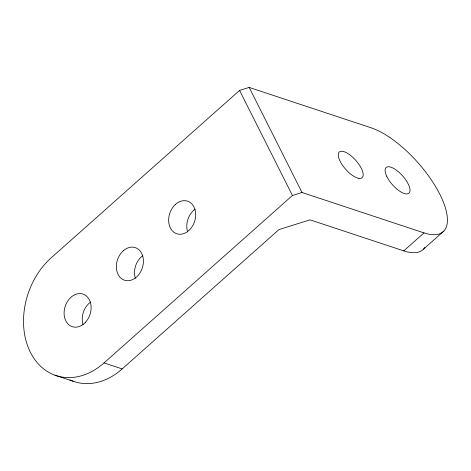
<?xml version="1.0" encoding="UTF-8"?>
<svg xmlns="http://www.w3.org/2000/svg" width="471" height="471" viewBox="0 0 471 471"><rect width="100%" height="100%" fill="white"/><g stroke="black" fill="none" stroke-linecap="round" stroke-linejoin="round"><path stroke-width="0.71" d="M403.759 250.872L423.994 232.892A68.684 26.977 48.4 0 0 439.879 194.358A68.684 26.977 48.4 0 0 371.142 127.806L249.171 87.418L239.58 90.408L51.192 257.831A68.684 52.263 -71.7 0 0 30.403 352.337A68.684 52.263 -71.7 0 0 104.044 362.917L122.177 368.923L279.003 229.548L310.071 219.851L403.759 250.872A68.684 26.977 48.4 0 0 424.907 247.381M104.044 362.917L292.432 195.494L302.023 192.498L423.994 232.892M423.582 249.071L443.817 231.09M54.954 375.204L73.082 381.21M249.171 87.418L302.023 192.498M239.58 90.408L292.432 195.494M83.055 324.684A17.174 13.064 -71.7 0 1 90.579 302.099M135.33 278.231A17.174 13.064 -71.7 0 1 139.651 258.591L141.418 256.789A17.174 13.064 -71.7 0 1 142.854 255.647M187.605 231.773A17.174 13.064 -71.7 0 1 191.927 212.133L193.693 210.331A17.174 13.064 -71.7 0 1 195.124 209.189M122.177 368.923A68.684 52.263 -71.7 0 1 69.92 379.903M123.284 250.784L121.518 252.586A17.174 13.064 -71.7 0 0 118.086 274.41A17.174 13.064 -71.7 0 0 134.571 278.532L136.496 277.054A17.174 13.064 -71.7 0 0 141.694 253.427A17.174 13.064 -71.7 0 0 123.284 250.784M175.559 204.326L173.793 206.127A17.174 13.064 -71.7 0 0 170.361 227.952A17.174 13.064 -71.7 0 0 186.846 232.073L188.771 230.596A17.174 13.064 -71.7 0 0 193.97 206.969A17.174 13.064 -71.7 0 0 175.559 204.326M358.908 178.356L357.33 177.973A17.174 6.741 48.4 0 1 340.15 161.335A17.174 6.741 48.4 0 1 344.118 151.697L345.855 152.41A17.174 6.741 48.4 0 1 361.304 168.341A17.174 6.741 48.4 0 1 358.908 178.356M386.662 176.16A17.174 6.741 48.4 0 0 408.257 193.64A17.174 6.741 48.4 0 0 397.789 171.238A17.174 6.741 48.4 0 0 386.662 176.16M85.422 322.341A17.174 13.064 -71.7 0 0 83.285 294.169A17.174 13.064 -71.7 0 0 64.144 314.616A17.174 13.064 -71.7 0 0 85.422 322.341"/></g></svg>
